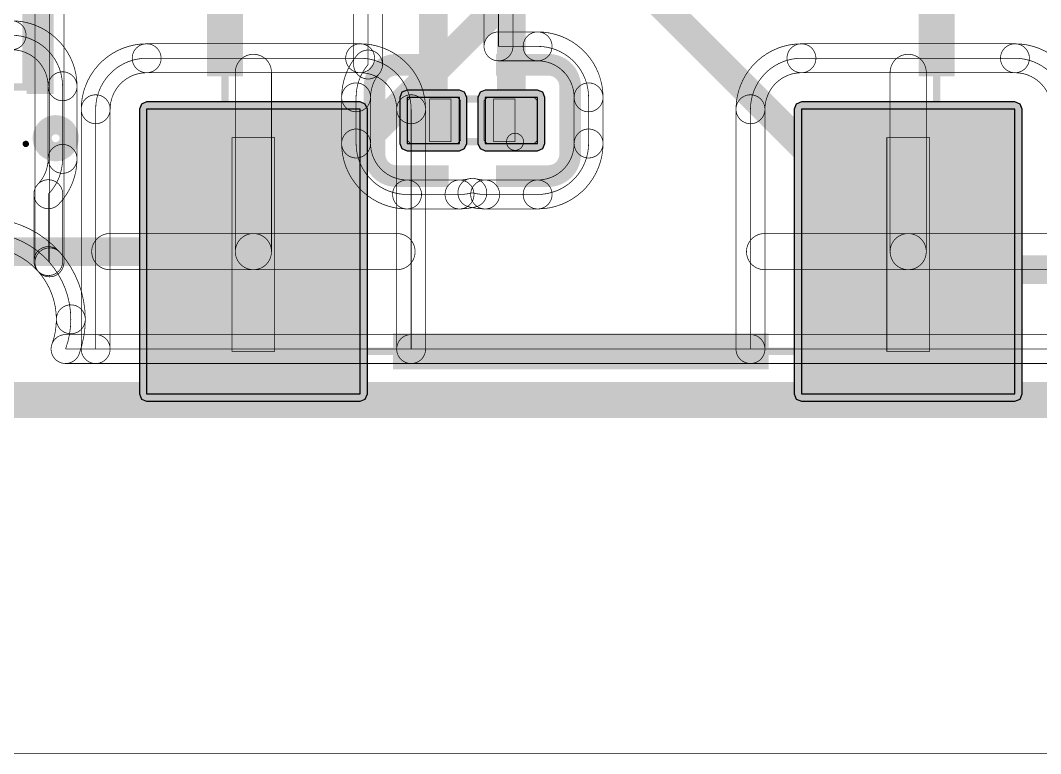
# Model space of a CAD drawing. Header units: millimetres. Extents: x -2.5 to 44.5, y -38.5 to 2.5.
# Drawn here: x 18.42 to 25.58, y -38.48 to -33.33 of the extents above; entities that cross this region are included whole.
import ezdxf

# ---------------------------------------------------------------- set-up
doc = ezdxf.new("R2010")
doc.units = ezdxf.units.MM
for name, color, linetype, true_color in [('Board Outline Layer', 7, 'Continuous', 0xff00ff), ('Bottom Layer', 7, 'Continuous', 0x0000ff), ('Bottom Paste Mask Layer', 7, 'Continuous', 0x800000), ('Bottom Silkscreen Layer', 7, 'Continuous', 0x808000), ('Bottom Solder Mask Layer', 7, 'Continuous', 0xff00ff), ('Component Marking Layer', 7, 'Continuous', 0x66ffcc), ('Component Shape Layer', 7, 'Continuous', 0x00cccc), ('Inner1', 7, 'Continuous', 0xbc8e00), ('Inner2', 7, 'Continuous', 0x70dbfa), ('Pin Soldering Layer', 7, 'Continuous', 0xcc9999), ('Top Layer', 7, 'Continuous', 0xff0000), ('Top Paste Mask Layer', 7, 'Continuous', 0x808080), ('Top Silkscreen Layer', 7, 'Continuous', 0xffff00), ('Top Solder Mask Layer', 7, 'Continuous', 0x800080)]:
    doc.layers.add(name, color=color, linetype=linetype, true_color=true_color)

msp = doc.modelspace()

# ---------------------------------------------------------------- hatches: boundary and pattern name
at = {"layer": 'Bottom Layer'}
for points in [[(21.4999, -34.1981), (21.4999, -33.8741), (21.1315, -33.8741), (21.1315, -34.1981)], [(22.0486, -34.1981), (22.0486, -33.8741), (21.6801, -33.8741), (21.6801, -34.1981)]]:
    msp.add_hatch(color=256, dxfattribs=at).paths.add_polyline_path(points)
at = {"layer": 'Bottom Paste Mask Layer'}
for points in [[(21.509, -34.1741), (21.509, -33.8981), (21.485, -33.8741), (21.1556, -33.8741), (21.1316, -33.8981), (21.1316, -34.1741), (21.1556, -34.1981), (21.485, -34.1981)], [(21.671, -34.1741), (21.671, -33.8981), (21.695, -33.8741), (22.0245, -33.8741), (22.0485, -33.8981), (22.0485, -34.1741), (22.0245, -34.1981), (21.695, -34.1981)]]:
    msp.add_hatch(color=256, dxfattribs=at).paths.add_polyline_path(points)
at = {"layer": 'Bottom Solder Mask Layer'}
for points in [[(21.5507, -34.1981), (21.5507, -33.8741), (21.5359, -33.8381), (21.4999, -33.8233), (21.1315, -33.8233), (21.0956, -33.8381), (21.0807, -33.8741), (21.0807, -34.1981), (21.0956, -34.234), (21.1315, -34.2489), (21.4999, -34.2489), (21.5359, -34.234)], [(22.0994, -34.1981), (22.0994, -33.8741), (22.0845, -33.8381), (22.0486, -33.8233), (21.6801, -33.8233), (21.6442, -33.8381), (21.6293, -33.8741), (21.6293, -34.1981), (21.6442, -34.234), (21.6801, -34.2489), (22.0486, -34.2489), (22.0845, -34.234)]]:
    msp.add_hatch(color=256, dxfattribs=at).paths.add_polyline_path(points)
at = {"layer": 'Component Marking Layer'}
for points in [[(18.433, -34.2011, 1), (18.473, -34.2011, 1)], [(21.83, -34.1862, 1), (21.95, -34.1862, 1)]]:
    msp.add_hatch(color=256, dxfattribs=at).paths.add_polyline_path(points)
at = {"layer": 'Pin Soldering Layer'}
for points in [[(21.29, -34.1861), (21.29, -33.8861), (21.44, -33.8861), (21.44, -34.1861)], [(21.89, -34.1861), (21.89, -33.8861), (21.7401, -33.8861), (21.7401, -34.1861)], [(19.9019, -34.1575), (20.202, -34.1575), (20.202, -35.6576), (19.9019, -35.6576)], [(24.5021, -34.1575), (24.8022, -34.1575), (24.8022, -35.6576), (24.5021, -35.6576)]]:
    msp.add_hatch(color=256, dxfattribs=at).paths.add_polyline_path(points)
at = {"layer": 'Top Layer'}
for points in [[(19.3019, -33.9576), (19.3019, -35.9576), (20.8019, -35.9576), (20.8019, -33.9576)], [(23.9021, -33.9576), (23.9021, -35.9576), (25.4021, -35.9576), (25.4021, -33.9576)]]:
    msp.add_hatch(color=256, dxfattribs=at).paths.add_polyline_path(points)
at = {"layer": 'Top Paste Mask Layer'}
for points in [[(19.3019, -33.9576), (19.3019, -35.9576), (20.8019, -35.9576), (20.8019, -33.9576)], [(23.9021, -33.9576), (23.9021, -35.9576), (25.4021, -35.9576), (25.4021, -33.9576)]]:
    msp.add_hatch(color=256, dxfattribs=at).paths.add_polyline_path(points)
at = {"layer": 'Top Solder Mask Layer'}
for points in [[(19.2509, -33.9576), (19.2509, -35.9576), (19.2659, -35.9936), (19.3019, -36.0086), (20.8019, -36.0086), (20.838, -35.9936), (20.8529, -35.9576), (20.8529, -33.9576), (20.838, -33.9215), (20.8019, -33.9066), (19.3019, -33.9066), (19.2659, -33.9215)], [(23.8511, -33.9576), (23.8511, -35.9576), (23.8661, -35.9936), (23.9021, -36.0086), (25.4021, -36.0086), (25.4382, -35.9936), (25.4531, -35.9576), (25.4531, -33.9576), (25.4382, -33.9215), (25.4021, -33.9066), (23.9021, -33.9066), (23.8661, -33.9215)]]:
    msp.add_hatch(color=256, dxfattribs=at).paths.add_polyline_path(points)

# ---------------------------------------------------------------- linework, layer by layer
at = {"layer": 'Board Outline Layer', "const_width": 0.254}
msp.add_lwpolyline([(0, -1), (0, -35.0001, 0.414214), (1, -36.0001), (41.0001, -36.0001, 0.414214), (42.0001, -35.0001), (42.0001, -1, 0.414214), (41.0001, 0), (1, 0, 0.414214)], format="xyb", close=True, dxfattribs=at)
at = {"layer": 'Bottom Layer', "const_width": 0.00508}
msp.add_lwpolyline([(-2.54, 2.54), (-2.54, -38.4811), (44.4501, -38.4811), (44.4501, 2.54)], close=True, dxfattribs=at)
at = {"layer": 'Bottom Layer', "const_width": 0.2}
for points in [[(21.8644, -34.0361), (21.8644, -32.6777)], [(21.3157, -34.0361), (21.3157, -32.8413)]]:
    msp.add_lwpolyline(points, dxfattribs=at)
at = {"layer": 'Bottom Layer', "const_width": 0.00508}
for points in [[(20.756, -33.2291, -1), (20.9592, -33.2291), (20.9592, -33.6434, -1), (20.756, -33.6434)], [(21.8755, -33.5159, -1), (21.6723, -33.5159), (21.6723, -33.2291, -1), (21.8755, -33.2291)], [(17.953, -33.5395, -1), (17.953, -33.3363), (18.353, -33.3363, -1), (18.353, -33.5395)], [(18.353, -33.3363, -0.414214), (18.8128, -33.7961, -1), (18.6096, -33.7961, 0.414214), (18.353, -33.5395, -1)], [(21.7739, -33.6175, -1), (21.7739, -33.4143), (22.0486, -33.4143, -1), (22.0486, -33.6175)], [(22.0486, -33.4143, -0.414214), (22.5083, -33.8741, -1), (22.3051, -33.8741, 0.414214), (22.0486, -33.6175, -1)], [(20.6718, -33.8741, -0.176804), (20.7799, -33.5779, -1), (20.9353, -33.7088, 0.176804), (20.875, -33.8741, -1)], [(18.8128, -34.3061, -1), (18.6096, -34.3061), (18.6096, -33.7961, -1), (18.8128, -33.7961)], [(20.6718, -33.8741, -1), (20.875, -33.8741), (20.875, -34.1981, -1), (20.6718, -34.1981)], [(22.5083, -34.1981, -1), (22.3051, -34.1981), (22.3051, -33.8741, -1), (22.5083, -33.8741)], [(21.1315, -34.6578, -0.414214), (20.6718, -34.1981, -1), (20.875, -34.1981, 0.414214), (21.1315, -34.4546, -1)], [(22.5083, -34.1981, -0.414214), (22.0486, -34.6578, -1), (22.0486, -34.4546, 0.414214), (22.3051, -34.1981, -1)], [(18.8128, -34.3061, -0.193842), (18.6844, -34.6247, -1), (18.5379, -34.4839, 0.193842), (18.6096, -34.3061, -1)], [(18.7128, -35.0242, -1), (18.5096, -35.0242), (18.5096, -34.5543, -1), (18.7128, -34.5543)], [(21.1315, -34.6578, -1), (21.1315, -34.4546), (21.4999, -34.4546, -1), (21.4999, -34.6578)], [(21.6156, -34.643, -0.063668), (21.4999, -34.6578, -1), (21.4999, -34.4546, 0.063668), (21.5645, -34.4464, -1)], [(21.6801, -34.6578, -0.063668), (21.5645, -34.643, -1), (21.6156, -34.4464, 0.063668), (21.6801, -34.4546, -1)], [(21.6801, -34.6578, -1), (21.6801, -34.4546), (22.0486, -34.4546, -1), (22.0486, -34.6578)], [(18.6864, -34.9558, -0.186477), (18.8708, -35.4331, -1), (18.6676, -35.4331, 0.186477), (18.536, -35.0925, -1)], [(18.8708, -35.4331, -0.087871), (18.8276, -35.6768, -1), (18.6368, -35.607, 0.087871), (18.6676, -35.4331, -1)], [(18.7322, -35.7435, -1), (18.7322, -35.5403), (41.0001, -35.5403, -1), (41.0001, -35.7435)]]:
    msp.add_lwpolyline(points, format="xyb", close=True, dxfattribs=at)
for points in [[(20.8576, -33.2291), (20.8576, -33.6434, 0.176804), (20.7734, -33.8741), (20.7734, -34.1981, 0.414214), (21.1315, -34.5562), (21.4999, -34.5562, 0.063668), (21.59, -34.5447, 0.063668), (21.6801, -34.5562), (22.0486, -34.5562, 0.414214), (22.4067, -34.1981), (22.4067, -33.8741, 0.414214), (22.0486, -33.5159), (21.7739, -33.5159), (21.7739, -33.2291)], [(41.0001, -35.6419), (18.7322, -35.6419, 0.087871), (18.7692, -35.4331, 0.186477), (18.6112, -35.0242), (18.6112, -34.5543, 0.193842), (18.7112, -34.3061), (18.7112, -33.7961, 0.414214), (18.353, -33.4379)]]:
    msp.add_lwpolyline(points, format="xyb", dxfattribs=at)
at = {"layer": 'Bottom Layer'}
for points in [[(21.4999, -34.1981), (21.4999, -33.8741), (21.1315, -33.8741), (21.1315, -34.1981)], [(22.0486, -34.1981), (22.0486, -33.8741), (21.6801, -33.8741), (21.6801, -34.1981)]]:
    msp.add_lwpolyline(points, close=True, dxfattribs=at)
at = {"layer": 'Bottom Paste Mask Layer', "const_width": 0.00508}
for points in [[(21.509, -34.1741), (21.509, -33.8981), (21.485, -33.8741), (21.1556, -33.8741), (21.1316, -33.8981), (21.1316, -34.1741), (21.1556, -34.1981), (21.485, -34.1981)], [(21.509, -34.1741), (21.509, -33.8981), (21.485, -33.8741), (21.1556, -33.8741), (21.1316, -33.8981), (21.1316, -34.1741), (21.1556, -34.1981), (21.485, -34.1981)], [(21.671, -34.1741), (21.671, -33.8981), (21.695, -33.8741), (22.0245, -33.8741), (22.0485, -33.8981), (22.0485, -34.1741), (22.0245, -34.1981), (21.695, -34.1981)], [(21.671, -34.1741), (21.671, -33.8981), (21.695, -33.8741), (22.0245, -33.8741), (22.0485, -33.8981), (22.0485, -34.1741), (22.0245, -34.1981), (21.695, -34.1981)]]:
    msp.add_lwpolyline(points, close=True, dxfattribs=at)
at = {"layer": 'Bottom Silkscreen Layer'}
for points, const_width in [([(18.553, -32.9511), (18.553, -33.8511)], 0.19), ([(18.553, -32.9511), (18.553, -33.8511)], 0.19), ([(21.0554, -33.6455), (21.4239, -33.6455)], 0.1524), ([(21.0554, -33.6455), (21.4239, -33.6455)], 0.1524), ([(22.1247, -33.6455), (21.7562, -33.6455)], 0.1524), ([(22.1247, -33.6455), (21.7562, -33.6455)], 0.1524), ([(18.553, -33.8511), (18.5522, -33.8511)], 0.19), ([(18.553, -33.8511), (18.5522, -33.8511)], 0.19), ([(20.903, -34.2743), (20.903, -33.7979)], 0.1524), ([(20.903, -34.2743), (20.903, -33.7979)], 0.1524), ([(22.2771, -34.2743), (22.2771, -33.7979)], 0.1524), ([(22.2771, -34.2743), (22.2771, -33.7979)], 0.1524), ([(21.4239, -34.4267), (21.0554, -34.4267)], 0.1524), ([(21.4239, -34.4267), (21.0554, -34.4267)], 0.1524), ([(21.7562, -34.4267), (22.1247, -34.4267)], 0.1524), ([(21.7562, -34.4267), (22.1247, -34.4267)], 0.1524)]:
    msp.add_lwpolyline(points, dxfattribs=dict(at, const_width=const_width))
at = {"layer": 'Bottom Silkscreen Layer', "const_width": 0.1524}
for points in [[(20.903, -33.7979, -0.414214), (21.0554, -33.6455)], [(20.903, -33.7979, -0.414214), (21.0554, -33.6455)], [(22.2771, -33.7979, 0.414214), (22.1247, -33.6455)], [(22.2771, -33.7979, 0.414214), (22.1247, -33.6455)], [(21.0554, -34.4267, -0.414214), (20.903, -34.2743)], [(21.0554, -34.4267, -0.414214), (20.903, -34.2743)], [(22.1247, -34.4267, 0.414214), (22.2771, -34.2743)], [(22.1247, -34.4267, 0.414214), (22.2771, -34.2743)]]:
    msp.add_lwpolyline(points, format="xyb", dxfattribs=at)
at = {"layer": 'Bottom Silkscreen Layer', "const_width": 0.19}
msp.add_lwpolyline([(18.596, -34.161, 1), (18.7301, -34.161, 1)], format="xyb", close=True, dxfattribs=at)
msp.add_lwpolyline([(18.596, -34.161, 1), (18.7301, -34.161, 1)], format="xyb", close=True, dxfattribs=at)
at = {"layer": 'Bottom Solder Mask Layer'}
for points in [[(21.5507, -34.1981), (21.5507, -33.8741), (21.5359, -33.8381), (21.4999, -33.8233), (21.1315, -33.8233), (21.0956, -33.8381), (21.0807, -33.8741), (21.0807, -34.1981), (21.0956, -34.234), (21.1315, -34.2489), (21.4999, -34.2489), (21.5359, -34.234)], [(22.0994, -34.1981), (22.0994, -33.8741), (22.0845, -33.8381), (22.0486, -33.8233), (21.6801, -33.8233), (21.6442, -33.8381), (21.6293, -33.8741), (21.6293, -34.1981), (21.6442, -34.234), (21.6801, -34.2489), (22.0486, -34.2489), (22.0845, -34.234)]]:
    msp.add_lwpolyline(points, close=True, dxfattribs=at)
at = {"layer": 'Component Marking Layer', "const_width": 0.00508}
for points in [[(18.433, -34.2011, 1), (18.473, -34.2011, 1)], [(21.83, -34.1862, 1), (21.95, -34.1862, 1)]]:
    msp.add_lwpolyline(points, format="xyb", close=True, dxfattribs=at)
at = {"layer": 'Component Shape Layer', "const_width": 0.0508}
for points in [[(19.852, -31.4075), (24.852, -31.4075), (24.852, -35.6575), (19.852, -35.6575)], [(19.852, -31.4075), (24.852, -31.4075), (24.852, -35.6575), (19.852, -35.6575)], [(16.853, -33.0011), (16.853, -33.8011), (18.453, -33.8011), (18.453, -33.0011)], [(16.853, -33.0011), (16.853, -33.8011), (18.453, -33.8011), (18.453, -33.0011)], [(21.89, -34.1861), (21.89, -33.8861), (21.29, -33.8861), (21.29, -34.1861)], [(21.89, -34.1861), (21.89, -33.8861), (21.29, -33.8861), (21.29, -34.1861)]]:
    msp.add_lwpolyline(points, close=True, dxfattribs=at)
at = {"layer": 'Inner1', "const_width": 0.00508}
msp.add_lwpolyline([(-2.54, 2.54), (-2.54, -38.4811), (44.4501, -38.4811), (44.4501, 2.54)], close=True, dxfattribs=at)
for points in [[(18.161, -34.7233, -0.414214), (18.8708, -35.4331, -1), (18.6676, -35.4331, 0.414214), (18.161, -34.9265, -1)], [(18.8708, -35.4331, -0.087871), (18.8276, -35.6768, -1), (18.6368, -35.607, 0.087871), (18.6676, -35.4331, -1)], [(18.7322, -35.7435, -1), (18.7322, -35.5403), (41.0001, -35.5403, -1), (41.0001, -35.7435)]]:
    msp.add_lwpolyline(points, format="xyb", close=True, dxfattribs=at)
msp.add_lwpolyline([(41.0001, -35.6419), (18.7322, -35.6419, 0.087871), (18.7692, -35.4331, 0.414214), (18.161, -34.8249, 0.414214), (17.5529, -35.4331, 0.087871), (17.5899, -35.6419), (1, -35.6419)], format="xyb", dxfattribs=at)
at = {"layer": 'Inner2', "const_width": 0.00508}
msp.add_lwpolyline([(-2.54, 2.54), (-2.54, -38.4811), (44.4501, -38.4811), (44.4501, 2.54)], close=True, dxfattribs=at)
msp.add_lwpolyline([(41.0001, -35.6419), (18.7322, -35.6419, 0.087871), (18.7692, -35.4331, 0.181366), (18.6192, -35.0331), (18.6192, -29.6098, 0.13155), (18.923, -29.6912, 0.414214), (19.5312, -29.0831, 0.414214), (18.923, -28.4749, 0.13155), (18.6192, -28.5563), (18.6192, -26.0351)], format="xyb", dxfattribs=at)
for points in [[(18.7208, -35.0331, -1), (18.5176, -35.0331), (18.5176, -29.6098, -1), (18.7208, -29.6098)], [(18.6957, -34.9663, -0.181366), (18.8708, -35.4331, -1), (18.6676, -35.4331, 0.181366), (18.5426, -35.1, -1)], [(18.8708, -35.4331, -0.087871), (18.8276, -35.6768, -1), (18.6368, -35.607, 0.087871), (18.6676, -35.4331, -1)], [(18.7322, -35.7435, -1), (18.7322, -35.5403), (41.0001, -35.5403, -1), (41.0001, -35.7435)]]:
    msp.add_lwpolyline(points, format="xyb", close=True, dxfattribs=at)
at = {"layer": 'Pin Soldering Layer', "const_width": 0.00508}
for points in [[(21.29, -34.1861), (21.29, -33.8861), (21.44, -33.8861), (21.44, -34.1861)], [(21.29, -34.1861), (21.29, -33.8861), (21.44, -33.8861), (21.44, -34.1861)], [(21.89, -34.1861), (21.89, -33.8861), (21.7401, -33.8861), (21.7401, -34.1861)], [(21.89, -34.1861), (21.89, -33.8861), (21.7401, -33.8861), (21.7401, -34.1861)], [(19.9019, -34.1575), (20.202, -34.1575), (20.202, -35.6576), (19.9019, -35.6576)], [(19.9019, -34.1575), (20.202, -34.1575), (20.202, -35.6576), (19.9019, -35.6576)], [(24.5021, -34.1575), (24.8022, -34.1575), (24.8022, -35.6576), (24.5021, -35.6576)], [(24.5021, -34.1575), (24.8022, -34.1575), (24.8022, -35.6576), (24.5021, -35.6576)]]:
    msp.add_lwpolyline(points, close=True, dxfattribs=at)
at = {"layer": 'Top Layer', "const_width": 0.00508}
msp.add_lwpolyline([(-2.54, 2.54), (-2.54, -38.4811), (44.4501, -38.4811), (44.4501, 2.54)], close=True, dxfattribs=at)
at = {"layer": 'Top Layer', "const_width": 0.2}
for points in [[(22.3522, -32.6576), (20.0522, -34.9576)], [(22.3522, -32.6576), (24.6521, -34.9576)], [(20.0519, -34.9576), (16.3971, -34.9576)], [(24.7791, -35.0846), (24.6521, -34.9576)], [(28.18, -35.0846), (24.7791, -35.0846)]]:
    msp.add_lwpolyline(points, dxfattribs=at)
at = {"layer": 'Top Layer', "const_width": 0.00508}
for points in [[(18.8422, -33.9576, -0.414214), (19.3019, -33.4978, -1), (19.3019, -33.701, 0.414214), (19.0454, -33.9576, -1)], [(19.3019, -33.701, -1), (19.3019, -33.4978), (20.8019, -33.4978, -1), (20.8019, -33.701)], [(20.8019, -33.4978, -0.414214), (21.2617, -33.9576, -1), (21.0585, -33.9576, 0.414214), (20.8019, -33.701, -1)], [(23.4424, -33.9576, -0.414214), (23.9021, -33.4978, -1), (23.9021, -33.701, 0.414214), (23.6456, -33.9576, -1)], [(23.9021, -33.701, -1), (23.9021, -33.4978), (25.4021, -33.4978, -1), (25.4021, -33.701)], [(25.4021, -33.4978, -0.414214), (25.8619, -33.9576, -1), (25.6587, -33.9576, 0.414214), (25.4021, -33.701, -1)], [(20.1789, -34.9576, -1), (19.9249, -34.9576), (19.9249, -33.6985, -1), (20.1789, -33.6985)], [(24.7791, -34.9576, -1), (24.5251, -34.9576), (24.5251, -33.6985, -1), (24.7791, -33.6985)], [(19.0454, -35.6419, -1), (18.8422, -35.6419), (18.8422, -33.9576, -1), (19.0454, -33.9576)], [(21.2617, -35.6419, -1), (21.0585, -35.6419), (21.0585, -33.9576, -1), (21.2617, -33.9576)], [(21.0585, -33.9576, -1), (21.2617, -33.9576), (21.2617, -33.9576, -1), (21.0585, -33.9576)], [(23.4424, -33.9576, -1), (23.6456, -33.9576), (23.6456, -35.6419, -1), (23.4424, -35.6419)], [(18.161, -34.7233, -0.414214), (18.8708, -35.4331, -1), (18.6676, -35.4331, 0.414214), (18.161, -34.9265, -1)], [(19.0429, -35.0846, -1), (19.0429, -34.8306), (20.0519, -34.8306, -1), (20.0519, -35.0846)], [(20.0519, -35.0846, -1), (20.0519, -34.8306), (21.061, -34.8306, -1), (21.061, -35.0846)], [(23.6431, -35.0846, -1), (23.6431, -34.8306), (24.6521, -34.8306, -1), (24.6521, -35.0846)], [(24.6521, -35.0846, -1), (24.6521, -34.8306), (25.6612, -34.8306, -1), (25.6612, -35.0846)], [(18.8708, -35.4331, -0.087871), (18.8276, -35.6768, -1), (18.6368, -35.607, 0.087871), (18.6676, -35.4331, -1)], [(18.7322, -35.7435, -1), (18.7322, -35.5403), (18.9438, -35.5403, -1), (18.9438, -35.7435)], [(21.1601, -35.7435, -1), (21.1601, -35.5403), (23.544, -35.5403, -1), (23.544, -35.7435)]]:
    msp.add_lwpolyline(points, format="xyb", close=True, dxfattribs=at)
msp.add_lwpolyline([(25.7603, -33.9576, 0.414214), (25.4021, -33.5994), (23.9021, -33.5994, 0.414214), (23.544, -33.9576), (23.544, -35.6419), (21.1601, -35.6419), (21.1601, -33.9576), (21.1601, -33.9576, 0.414214), (20.8019, -33.5994), (19.3019, -33.5994, 0.414214), (18.9438, -33.9576), (18.9438, -35.6419), (18.7322, -35.6419, 0.087871), (18.7692, -35.4331, 0.414214), (18.161, -34.8249, 0.414214)], format="xyb", dxfattribs=at)
at = {"layer": 'Top Layer'}
for points in [[(19.3019, -33.9576), (19.3019, -35.9576), (20.8019, -35.9576), (20.8019, -33.9576)], [(23.9021, -33.9576), (23.9021, -35.9576), (25.4021, -35.9576), (25.4021, -33.9576)]]:
    msp.add_lwpolyline(points, close=True, dxfattribs=at)
at = {"layer": 'Top Paste Mask Layer'}
for points in [[(19.3019, -33.9576), (19.3019, -35.9576), (20.8019, -35.9576), (20.8019, -33.9576)], [(23.9021, -33.9576), (23.9021, -35.9576), (25.4021, -35.9576), (25.4021, -33.9576)]]:
    msp.add_lwpolyline(points, close=True, dxfattribs=at)
at = {"layer": 'Top Silkscreen Layer', "const_width": 0.254}
for points in [[(19.852, -31.4075), (19.852, -33.7264)], [(19.852, -31.4075), (19.852, -33.7264)], [(24.852, -31.4075), (24.852, -33.7264)], [(24.852, -31.4075), (24.852, -33.7264)], [(21.0332, -35.6575), (23.6709, -35.6575)], [(21.0332, -35.6575), (23.6709, -35.6575)]]:
    msp.add_lwpolyline(points, dxfattribs=at)
at = {"layer": 'Top Solder Mask Layer'}
for points in [[(19.2509, -33.9576), (19.2509, -35.9576), (19.2659, -35.9936), (19.3019, -36.0086), (20.8019, -36.0086), (20.838, -35.9936), (20.8529, -35.9576), (20.8529, -33.9576), (20.838, -33.9215), (20.8019, -33.9066), (19.3019, -33.9066), (19.2659, -33.9215)], [(23.8511, -33.9576), (23.8511, -35.9576), (23.8661, -35.9936), (23.9021, -36.0086), (25.4021, -36.0086), (25.4382, -35.9936), (25.4531, -35.9576), (25.4531, -33.9576), (25.4382, -33.9215), (25.4021, -33.9066), (23.9021, -33.9066), (23.8661, -33.9215)]]:
    msp.add_lwpolyline(points, close=True, dxfattribs=at)

doc.saveas('drawing.dxf')
